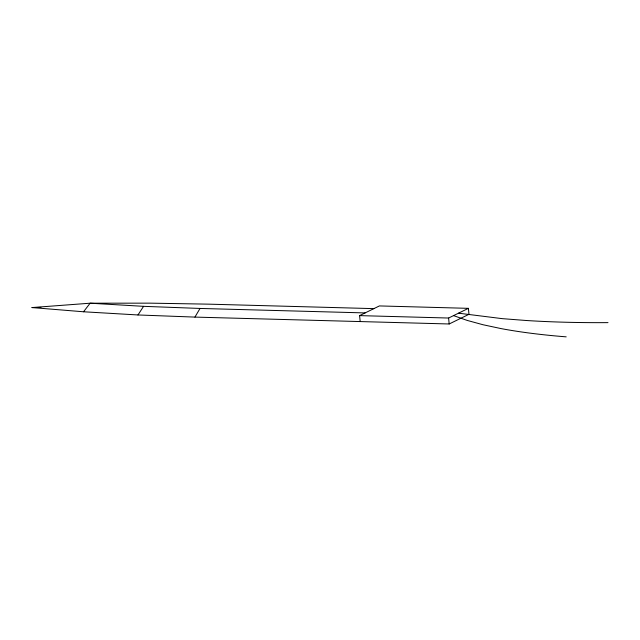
<?xml version="1.0" encoding="UTF-8"?>
<svg xmlns="http://www.w3.org/2000/svg" width="640" height="640" viewBox="0 0 640 640"><rect width="100%" height="100%" fill="white"/><g stroke="black" fill="none" stroke-linecap="round" stroke-linejoin="round"><path stroke-width="0.96" d="M373.88 308.632L208.808 304.16L150.072 303.152L90.112 303.208L32 307.568L83.544 311.776L137.968 314.96L194.928 317.096L200.032 308.448L365.112 312.92M137.968 314.96L143.576 306.336L200.032 308.448M83.544 311.776L90.112 303.208L143.576 306.336M360.184 321.568L359.6 315.616L379.392 305.928L468.4 308.344L468.984 314.288L449.184 323.976L194.928 317.096M359.6 315.616L448.6 318.032L468.4 308.344M32 307.568L40.92 307.408M458.504 313.184L502.264 318.648L526.672 320.528A381.832 82.648 -5.6 0 0 608 322.624M453.552 315.608L467.168 320.408L483 324.736L500.952 328.568A381.832 82.648 -5.6 0 0 566.2 336.848M448.6 318.032L449.184 323.976"/></g></svg>
